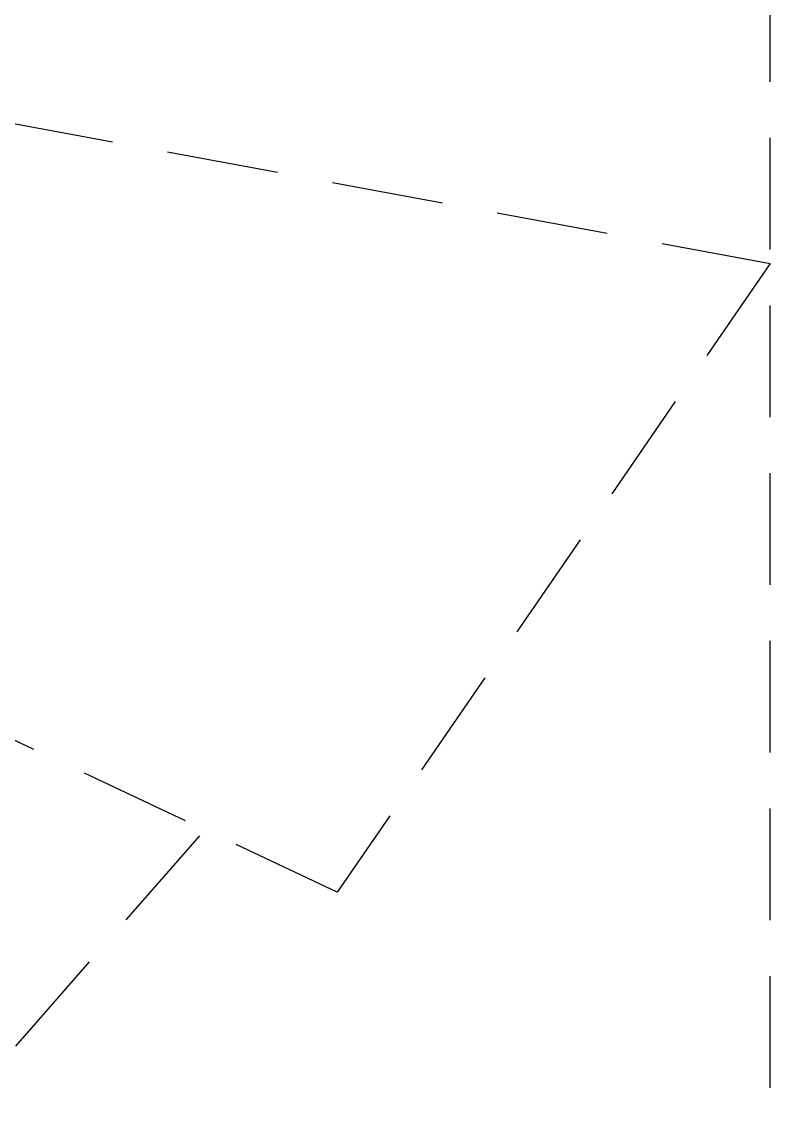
# Model space of a CAD drawing. Header units: millimetres. Extents: x 346859 to 753976, y -86090 to 5333.
# Drawn here: x 428436.7 to 428758.2, y -14531.9 to -14066.6 of the extents above; entities that cross this region are included whole.
import ezdxf

# ---------------------------------------------------------------- set-up
doc = ezdxf.new("R2010")
doc.units = ezdxf.units.MM
doc.header["$LTSCALE"] = 60
doc.linetypes.add('DH-HID2', pattern=[1.2, 0.8, -0.4])
doc.layers.add('FU-FURM', color=251, linetype='DH-HID2')

# ---------------------------------------------------------------- blocks, each defined once
blk = doc.blocks.new('cjswjdeh')
at = {"layer": 'FU-FURM', "color": 8}
for p, q in [((428572.21, 42737.17), (427508.21, 43238.63)), ((427508.21, 43238.63), (428758.21, 43007.16)), ((428758.21, 43007.16), (428572.21, 42737.17)), ((428434.21, 42671.17), (428518.21, 42767.17))]:
    blk.add_line(p, q, dxfattribs=at)
blk.add_lwpolyline([(427508.21, 41645.16), (428758.21, 41645.16), (428758.21, 43745.16), (427508.21, 43745.16)], close=True, dxfattribs=at)

msp = doc.modelspace()

# ---------------------------------------------------------------- block references
msp.add_blockref('cjswjdeh', (0, -57177.6))

doc.saveas('drawing.dxf')
